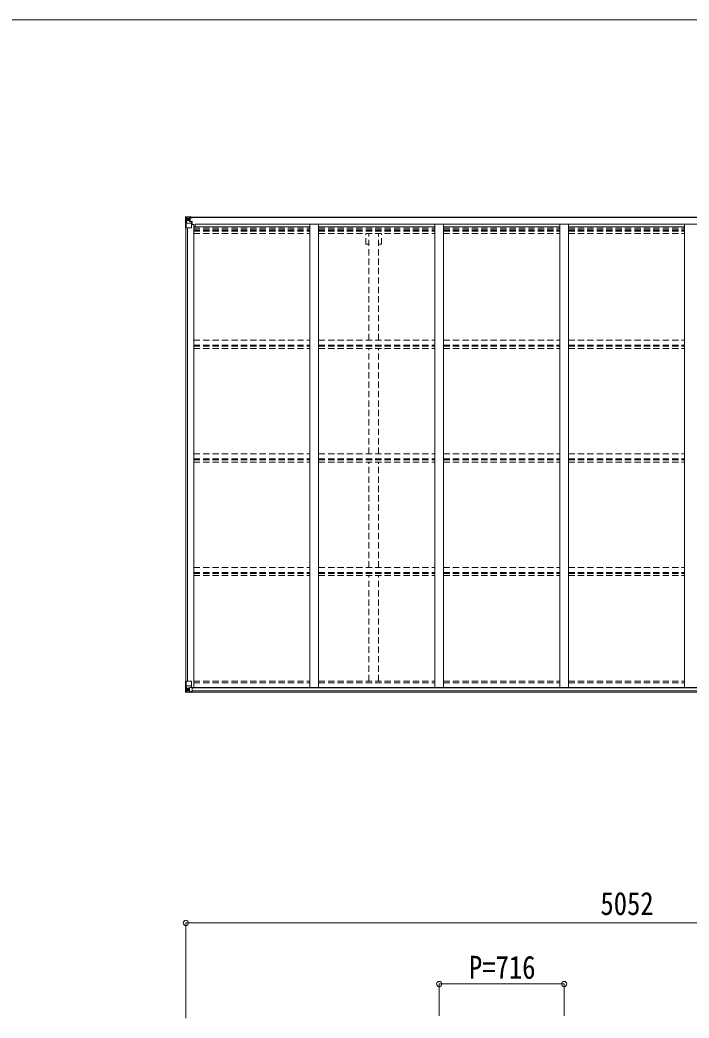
# Model space of a CAD drawing. Units: millimetres at full size, sheet at 1:30; details may follow other scales. Extents: x -8432 to 8432, y -5820 to 5820.
# Drawn here: x 89 to 3924, y 96 to 5820 of the extents above; entities that cross this region are included whole.
import ezdxf
from ezdxf.enums import TextEntityAlignment as Align

# ---------------------------------------------------------------- set-up
doc = ezdxf.new("R2010")
doc.units = ezdxf.units.MM
doc.header["$LTSCALE"] = 30
doc.header["$PDMODE"] = 32
doc.header["$PDSIZE"] = 30
doc.linetypes.add('DASHED1', pattern=[1.8, 1.2, -0.6])
for name, color, linetype, lineweight in [('0-3_ELV2', 4, 'Continuous', 9), ('0-4_TABLE1', 6, 'Continuous', 9), ('0-6_OTH_LINE', 6, 'Continuous', 9), ('F-0_240', 7, 'Continuous', 9)]:
    doc.layers.add(name, color=color, linetype=linetype, lineweight=lineweight)
doc.styles.add('ＭＳ ゴシック', font='')
doc.styles.get('ＭＳ ゴシック').set_extended_font_data('MS Gothic')

msp = doc.modelspace()

# ---------------------------------------------------------------- linework, layer by layer
at = {"layer": '0-3_ELV2'}
for p, q in [((1061.81, 4689.55), (6070.81, 4689.55)), ((1061.81, 4687.41), (6070.81, 4687.41)), ((1085.31, 4647.44), (1072.31, 4647.44)), ((1085.31, 4647.44), (1085.31, 1991.12)), ((1092.81, 4633.75), (1092.81, 4649.27)), ((1092.81, 4649.27), (6039.81, 4649.27)), ((1751.31, 4649.25), (1751.31, 1991.12)), ((1801.31, 4649.25), (1801.31, 1991.12)), ((2467.31, 4649.25), (2467.31, 1991.12)), ((2517.31, 4649.25), (2517.31, 1991.12)), ((3183.31, 4649.25), (3183.31, 1991.12)), ((3233.31, 4649.25), (3233.31, 1991.12)), ((3899.31, 4649.25), (3899.31, 1991.12)), ((1040.31, 4628.78), (1040.31, 2027.14)), ((1050.01, 4628.78), (1050.01, 2027.14)), ((1085.31, 4633.75), (1751.31, 4633.75)), ((1801.31, 4633.75), (2467.31, 4633.75)), ((2517.31, 4633.75), (3183.31, 4633.75)), ((3233.31, 4633.75), (3899.31, 4633.75)), ((1065.04, 1991.12), (6067.57, 1991.12)), ((1066.81, 1965.34), (6065.81, 1965.34)), ((1076.81, 1988.86), (6055.81, 1988.86)), ((1076.81, 1973.24), (6055.81, 1973.24))]:
    msp.add_line(p, q, dxfattribs=at)
at = {"layer": '0-3_ELV2', "linetype": 'DASHED1'}
for p, q in [((1085.31, 4625.36), (1751.31, 4625.36)), ((1085.31, 4617.16), (1751.31, 4617.16)), ((1085.31, 4613.23), (1751.31, 4613.23)), ((1085.31, 4608.15), (1751.31, 4608.15)), ((1085.31, 4595.14), (1751.31, 4595.14)), ((1801.31, 4625.36), (2467.31, 4625.36)), ((1801.31, 4617.16), (2467.31, 4617.16)), ((1801.31, 4613.23), (2467.31, 4613.23)), ((1801.31, 4608.15), (2467.31, 4608.15)), ((1801.31, 4595.14), (2467.31, 4595.14)), ((2071.11, 4533.55), (2071.11, 4593.95)), ((2088.81, 3983.7), (2088.81, 4593.95)), ((2143.81, 3983.7), (2143.81, 4593.95)), ((2161.51, 4533.55), (2161.51, 4593.95)), ((2517.31, 4625.36), (3183.31, 4625.36)), ((2517.31, 4617.16), (3183.31, 4617.16)), ((2517.31, 4613.23), (3183.31, 4613.23)), ((2517.31, 4608.15), (3183.31, 4608.15)), ((2517.31, 4595.14), (3183.31, 4595.14)), ((3233.31, 4625.36), (3899.31, 4625.36)), ((3233.31, 4617.16), (3899.31, 4617.16)), ((3233.31, 4613.23), (3899.31, 4613.23)), ((3233.31, 4608.15), (3899.31, 4608.15)), ((3233.31, 4595.14), (3899.31, 4595.14)), ((2071.11, 4533.55), (2088.81, 4533.55)), ((2143.81, 4533.55), (2161.51, 4533.55)), ((1085.31, 3983.82), (1751.27, 3983.82)), ((1085.31, 3954.09), (1751.27, 3954.09)), ((1085.31, 3949.54), (1751.27, 3949.54)), ((1801.31, 3983.82), (2467.27, 3983.82)), ((1801.31, 3954.09), (2467.27, 3954.09)), ((1801.31, 3949.54), (2467.27, 3949.54)), ((2517.31, 3983.82), (3183.27, 3983.82)), ((2517.31, 3954.09), (3183.27, 3954.09)), ((2517.31, 3949.54), (3183.27, 3949.54)), ((3233.31, 3983.82), (3899.27, 3983.82)), ((3233.31, 3954.09), (3899.27, 3954.09)), ((3233.31, 3949.54), (3899.27, 3949.54)), ((1085.31, 3936.53), (1751.27, 3936.53)), ((1801.31, 3936.53), (2467.27, 3936.53)), ((2088.81, 3332.04), (2088.81, 3935.33)), ((2143.81, 3332.04), (2143.81, 3935.33)), ((2517.31, 3936.53), (3183.27, 3936.53)), ((3233.31, 3936.53), (3899.27, 3936.53)), ((1085.31, 3332.16), (1751.27, 3332.16)), ((1801.31, 3332.16), (2467.27, 3332.16)), ((2517.31, 3332.16), (3183.27, 3332.16)), ((3233.31, 3332.16), (3899.27, 3332.16)), ((1085.31, 3302.43), (1751.27, 3302.43)), ((1085.31, 3297.88), (1751.27, 3297.88)), ((1085.31, 3284.87), (1751.27, 3284.87)), ((1801.31, 3302.43), (2467.27, 3302.43)), ((1801.31, 3297.88), (2467.27, 3297.88)), ((1801.31, 3284.87), (2467.27, 3284.87)), ((2088.81, 2680.38), (2088.81, 3283.67)), ((2143.81, 2680.38), (2143.81, 3283.67)), ((2517.31, 3302.43), (3183.27, 3302.43)), ((2517.31, 3297.88), (3183.27, 3297.88)), ((2517.31, 3284.87), (3183.27, 3284.87)), ((3233.31, 3302.43), (3899.27, 3302.43)), ((3233.31, 3297.88), (3899.27, 3297.88)), ((3233.31, 3284.87), (3899.27, 3284.87)), ((1085.31, 2680.5), (1751.27, 2680.5)), ((1085.31, 2650.76), (1751.27, 2650.76)), ((1085.31, 2646.22), (1751.27, 2646.22)), ((1085.31, 2633.21), (1751.27, 2633.21)), ((1801.31, 2680.5), (2467.27, 2680.5)), ((1801.31, 2650.76), (2467.27, 2650.76)), ((1801.31, 2646.22), (2467.27, 2646.22)), ((1801.31, 2633.21), (2467.27, 2633.21)), ((2517.31, 2680.5), (3183.27, 2680.5)), ((2517.31, 2650.76), (3183.27, 2650.76)), ((2517.31, 2646.22), (3183.27, 2646.22)), ((2517.31, 2633.21), (3183.27, 2633.21)), ((3233.31, 2680.5), (3899.27, 2680.5)), ((3233.31, 2650.76), (3899.27, 2650.76)), ((3233.31, 2646.22), (3899.27, 2646.22)), ((3233.31, 2633.21), (3899.27, 2633.21)), ((2088.81, 2028.1), (2088.81, 2632.01)), ((2143.81, 2028.1), (2143.81, 2632.01)), ((1085.31, 2027.29), (1751.31, 2027.29)), ((1085.31, 2018.95), (1751.31, 2018.95)), ((1801.31, 2027.29), (2467.31, 2027.29)), ((1801.31, 2018.95), (2467.31, 2018.95)), ((2517.31, 2027.29), (3183.31, 2027.29)), ((2517.31, 2018.95), (3183.31, 2018.95)), ((3233.31, 2027.29), (3899.31, 2027.29)), ((3233.31, 2018.95), (3899.31, 2018.95))]:
    msp.add_line(p, q, dxfattribs=at)
at = {"layer": '0-4_TABLE1'}
for p, q in [((1038.31, 4689.49), (1038.31, 4628.78)), ((1066.81, 4692.18), (1039.24, 4690.49)), ((1039.24, 4690.45), (1039.24, 4690.49)), ((1048.21, 4690.88), (1040.29, 4690.41)), ((1041.15, 4689.44), (1041.15, 4689.37)), ((1041.15, 4628.78), (1041.15, 4689.37)), ((1041.7, 4655.66), (1045.84, 4667.75)), ((1041.7, 4655.66), (1048.31, 4655.45)), ((1045.12, 4685.99), (1042.38, 4689.66)), ((1045.97, 4682.48), (1048.31, 4682.54)), ((1045.97, 4669.01), (1045.97, 4682.48)), ((1048.31, 4668.98), (1045.97, 4669.01)), ((1060.31, 4691.67), (1048.31, 4690.89)), ((1061.81, 4682.54), (1048.31, 4682.54)), ((1061.81, 4668.98), (1048.31, 4668.98)), ((1048.31, 4668.98), (1048.31, 4668.98)), ((1048.31, 4655.45), (1072.31, 4655.45)), ((1053.79, 4675.34), (1053.79, 4674.38)), ((1060.31, 4665.69), (1060.31, 4691.78)), ((1060.31, 4690.9), (1066.81, 4691.3)), ((1061.81, 4686.08), (1060.31, 4686.08)), ((1061.13, 4665.43), (1071.48, 4663.77)), ((1061.13, 4664.79), (1061.13, 4665.43)), ((1071.48, 4663.14), (1061.13, 4664.79)), ((1066.81, 4690.37), (1061.81, 4690.28)), ((1070.31, 4685.72), (1061.81, 4685.72)), ((1065.81, 4680.79), (1061.81, 4680.79)), ((1065.81, 4672.58), (1061.81, 4672.58)), ((1061.91, 4684.42), (1065.81, 4684.42)), ((1062.3, 4684.79), (1072.31, 4684.87)), ((1062.3, 4684.62), (1062.3, 4684.79)), ((1077.31, 4684.75), (1062.3, 4684.62)), ((1062.31, 4686.74), (1062.31, 4684.79)), ((1070.31, 4686.74), (1062.31, 4686.74)), ((1070.31, 4686.72), (1062.31, 4686.72)), ((1065.81, 4664.68), (1065.81, 4684.65)), ((1066.81, 4689.55), (1066.81, 4692.18)), ((1070.31, 4685.72), (1070.31, 4687.41)), ((1071.48, 4663.77), (1071.48, 4663.14)), ((1071.76, 4663.7), (1076.81, 4663.65)), ((1071.81, 4689.98), (1071.81, 4689.55)), ((1072.11, 4689.98), (1071.81, 4689.98)), ((1072.11, 4689.98), (1073.8, 4689.55)), ((1072.31, 4686.48), (1078.31, 4686.48)), ((1072.31, 4629.78), (1072.31, 4662.88)), ((1076.81, 4661.93), (1072.31, 4661.91)), ((1076.81, 4651.78), (1072.31, 4651.78)), ((1075.81, 4663.66), (1075.81, 4661.93)), ((1076.81, 4647.44), (1076.81, 4663.65)), ((1077.31, 4687.41), (1077.31, 4686.48)), ((1078.31, 4684.8), (1078.31, 4687.41)), ((1038.31, 4628.78), (1071.31, 4628.78)), ((1038.31, 2027.14), (1071.31, 2027.14)), ((1038.31, 1966.43), (1038.31, 2027.14)), ((1041.15, 2027.14), (1041.15, 1966.56)), ((1072.31, 2026.14), (1072.31, 1993.04)), ((1039.24, 1965.47), (1039.24, 1965.43)), ((1048.21, 1965.05), (1040.29, 1965.52)), ((1041.15, 1966.49), (1041.15, 1966.56)), ((1041.7, 2000.26), (1048.31, 2000.47)), ((1041.7, 2000.26), (1045.84, 1988.17)), ((1045.12, 1969.93), (1042.38, 1966.26)), ((1048.31, 1986.94), (1045.97, 1986.91)), ((1045.97, 1986.91), (1045.97, 1973.44)), ((1045.97, 1973.44), (1048.31, 1973.38)), ((1048.31, 2000.47), (1072.31, 2000.47)), ((1048.31, 1986.94), (1048.31, 1986.94)), ((1060.31, 1986.94), (1048.31, 1986.94)), ((1048.31, 1973.38), (1060.31, 1973.38)), ((1060.31, 1964.26), (1048.31, 1965.04)), ((1052.83, 1980.58), (1052.83, 1981.54)), ((1060.31, 1990.93), (1066.81, 1990.93)), ((1060.31, 1990.93), (1060.31, 1964.14)), ((1071.48, 1992.79), (1061.13, 1991.13)), ((1061.13, 1991.13), (1061.13, 1990.93)), ((1063.83, 1990.93), (1071.48, 1992.15)), ((1066.81, 1990.93), (1075.81, 1990.9)), ((1066.81, 1963.74), (1066.81, 1969.69)), ((1075.81, 1969.12), (1066.81, 1969.06)), ((1071.48, 1992.15), (1071.48, 1992.79)), ((1076.81, 1989.99), (1076.81, 1969.83))]:
    msp.add_line(p, q, dxfattribs=at)
for points in [[(1051.87, 4676.3), (1050.91, 4676.3), (1050.91, 4677.26), (1051.87, 4677.26)], [(1052.83, 4678.22), (1052.83, 4679.18), (1053.79, 4679.18), (1053.79, 4678.22)], [(1053.79, 4674.38), (1052.83, 4674.38), (1052.83, 4675.34)], [(1054.75, 4677.26), (1055.71, 4677.26), (1055.71, 4676.3), (1054.75, 4676.3)], [(1066.81, 4690.78), (1061.81, 4690.78), (1061.81, 4665.32)], [(1072.31, 4686.48), (1072.31, 4684.86), (1078.31, 4684.92)], [(1039.24, 1965.43), (1048.31, 1964.88), (1066.81, 1963.74)], [(1051.87, 1978.66), (1050.91, 1978.66), (1050.91, 1979.62), (1051.87, 1979.62)], [(1052.83, 1981.54), (1053.79, 1981.54), (1053.79, 1980.58)], [(1053.79, 1977.7), (1053.79, 1976.74), (1052.83, 1976.74), (1052.83, 1977.7)], [(1054.75, 1979.62), (1055.71, 1979.62), (1055.71, 1978.66), (1054.75, 1978.66)], [(1076.81, 1969.83), (1076.79, 1969.72), (1066.81, 1969.69)]]:
    msp.add_lwpolyline(points, dxfattribs=at)
for centre in [(1053.31, 4676.78), (1053.31, 1979.14)]:
    msp.add_circle(centre, 5.3, dxfattribs=at)
for centre, radius, start, end in [((1039.3, 4689.49), 0.999, 93.4424, 179.95083), ((1039.3, 4689.45), 0.999, 93.4424, 179.95083), ((1039.31, 4689.5), 1, 93.50017, 180.00079), ((1040.46, 4703.1), 12.7, 269.24466, 275.10311), ((1042.43, 4689.49), 1.28, 131.17831, 182.45895), ((1051.87, 4678.22), 0.96, 270, 0), ((1051.87, 4675.34), 0.96, 0, 90), ((1054.75, 4678.22), 0.96, 180, 270), ((1054.75, 4675.34), 0.96, 90, 180), ((1061.24, 4666.36), 0.937, 182.32209, 263.26766), ((1061.24, 4665.72), 0.937, 182.32209, 263.26766), ((1062.31, 4687.24), 0.5, 179.99802, 269.99691), ((1062.31, 4687.22), 0.5, 180.00109, 270.00109), ((1062.31, 4684.29), 0.5, 90.52895, 180.04464), ((1062.32, 4684.11), 0.513, 91.88028, 181.04707), ((1071.37, 4662.84), 0.937, 2.32209, 83.26766), ((1071.37, 4662.21), 0.937, 2.32209, 83.26766), ((1077.44, 4692.44), 7.69, 268.96999, 276.43426), ((1071.31, 4629.78), 1, 270, 0), ((1071.31, 2026.14), 1, 0, 90), ((1039.3, 1966.47), 0.999, 180.04917, 266.5576), ((1039.3, 1966.43), 0.999, 180.04917, 266.5576), ((1039.31, 1966.43), 1, 179.99921, 266.49983), ((1040.46, 1952.82), 12.7, 84.89689, 90.75534), ((1042.43, 1966.43), 1.28, 177.54105, 228.82169), ((1051.87, 1980.58), 0.96, 270, 0), ((1051.87, 1977.7), 0.96, 0, 90), ((1054.75, 1980.58), 0.96, 180, 270), ((1054.75, 1977.7), 0.96, 90, 180), ((1061.24, 1990.2), 0.937, 96.73234, 129.06602), ((1071.37, 1993.72), 0.937, 276.73234, 357.67791), ((1071.37, 1993.08), 0.937, 276.73234, 357.67791)]:
    msp.add_arc(centre, radius, start, end, dxfattribs=at)
for centre, major_axis, ratio, start_param, end_param in [((1240.24, 4702.81), (201, 12.36), 0.060933, 3.1373463, 3.1378449), ((1041.24, 4690.57), (2, 0.12), 0.060933, 3.1378449, 4.2119296), ((1042.42, 4658.01), (0.85, 2.32), 0.403757, 2.3087461, 3.2744049), ((1041.44, 4687.48), (-0.02, 3), 0.466854, 5.5234897, 6.1575023), ((1043.1, 4682.4), (0.03, 5), 0.573921, 4.7320603, 5.5159136), ((1044.57, 4669.03), (0, 3), 0.468246, 4.2703918, 4.7058971), ((966.56, 4682.54), (81.75, 0), 0.061163, 0, 0.0007725), ((1041.24, 1965.35), (2, -0.12), 0.060933, 2.0712557, 3.1453404), ((1240.24, 1953.12), (201, -12.36), 0.060933, 3.1453404, 3.145839), ((1042.42, 1997.91), (0.85, -2.32), 0.403757, 3.0087805, 3.9744392), ((1041.44, 1968.45), (-0.02, -3), 0.466854, 0.125683, 0.7596956), ((1043.1, 1973.52), (0.03, -5), 0.573921, 0.7672717, 1.551125), ((1044.57, 1986.89), (0, -3), 0.468246, 1.5772882, 2.0127935), ((966.56, 1973.38), (81.75, 0), 0.061163, 6.2824128, 6.2831853), ((1075.81, 1989.99), (1, -0.021), 0.906239, 0.0187047, 1.589501), ((1075.81, 1969.82), (1, 0.012), 0.707053, 4.7036637, 6.124411)]:
    msp.add_ellipse(centre, major_axis=major_axis, ratio=ratio, start_param=start_param, end_param=end_param, dxfattribs=at)
at = {"layer": '0-6_OTH_LINE'}
for p, q in [((1040.31, 641.51), (1040.31, 96.1)), ((1040.31, 641.51), (6092.31, 641.51)), ((2492.31, 291.51), (2492.31, 109.05)), ((2492.31, 291.51), (3208.31, 291.51)), ((3208.31, 291.51), (3208.31, 109.05))]:
    msp.add_line(p, q, dxfattribs=at)
for p in [(1040.31, 641.51), (2492.31, 291.51), (3208.31, 291.51)]:
    msp.add_point(p, dxfattribs=at)
at = {"layer": 'F-0_240', "color": 5}
msp.add_line((-8432.06, 5820), (8007.94, 5820), dxfattribs=at)

# ---------------------------------------------------------------- texts
at = {"layer": '0-6_OTH_LINE', "color": 7, "style": 'ＭＳ ゴシック', "width": 0.85}
for s, p in [('5052', (3416.31, 647.51)), ('P=716', (2662.81, 281.51))]:
    msp.add_text(s, height=132, dxfattribs=at).set_placement(p, align=Align.BOTTOM_LEFT)

doc.saveas('drawing.dxf')
